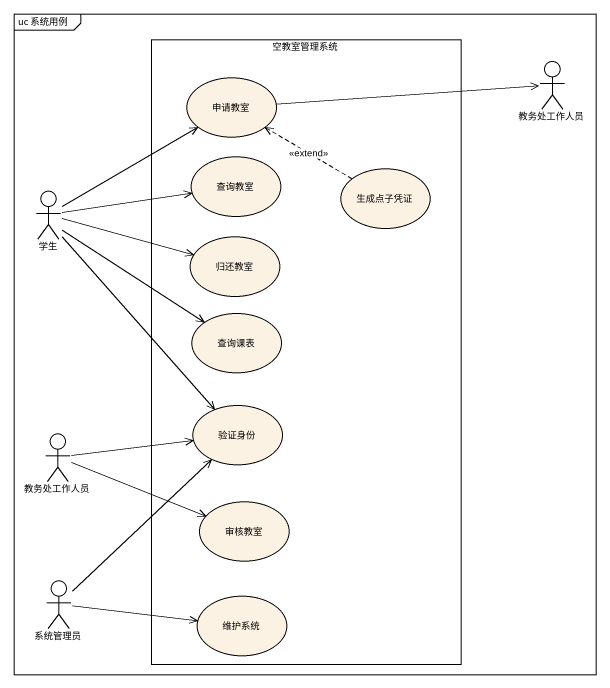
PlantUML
@startuml
mainframe uc 系统用例
rectangle 空教室管理系统 {
  usecase 申请教室
  usecase 查询教室
  usecase 生成点子凭证
  usecase 归还教室
  usecase 查询课表
  usecase 验证身份
  usecase 审核教室
  usecase 维护系统
}
actor 教务处工作人员
actor 学生
actor "教务处工作人员" as 教务处工作人员_2
actor 系统管理员
申请教室 -right-> 教务处工作人员
学生 -up-> 申请教室
学生 -right-> 查询教室
学生 -right-> 归还教室
学生 --> 查询课表
学生 --> 验证身份
生成点子凭证 .left.> 申请教室 : <<extend>>
教务处工作人员_2 -right-> 验证身份
教务处工作人员_2 -right-> 审核教室
系统管理员 -up-> 验证身份
系统管理员 -right-> 维护系统
@enduml
